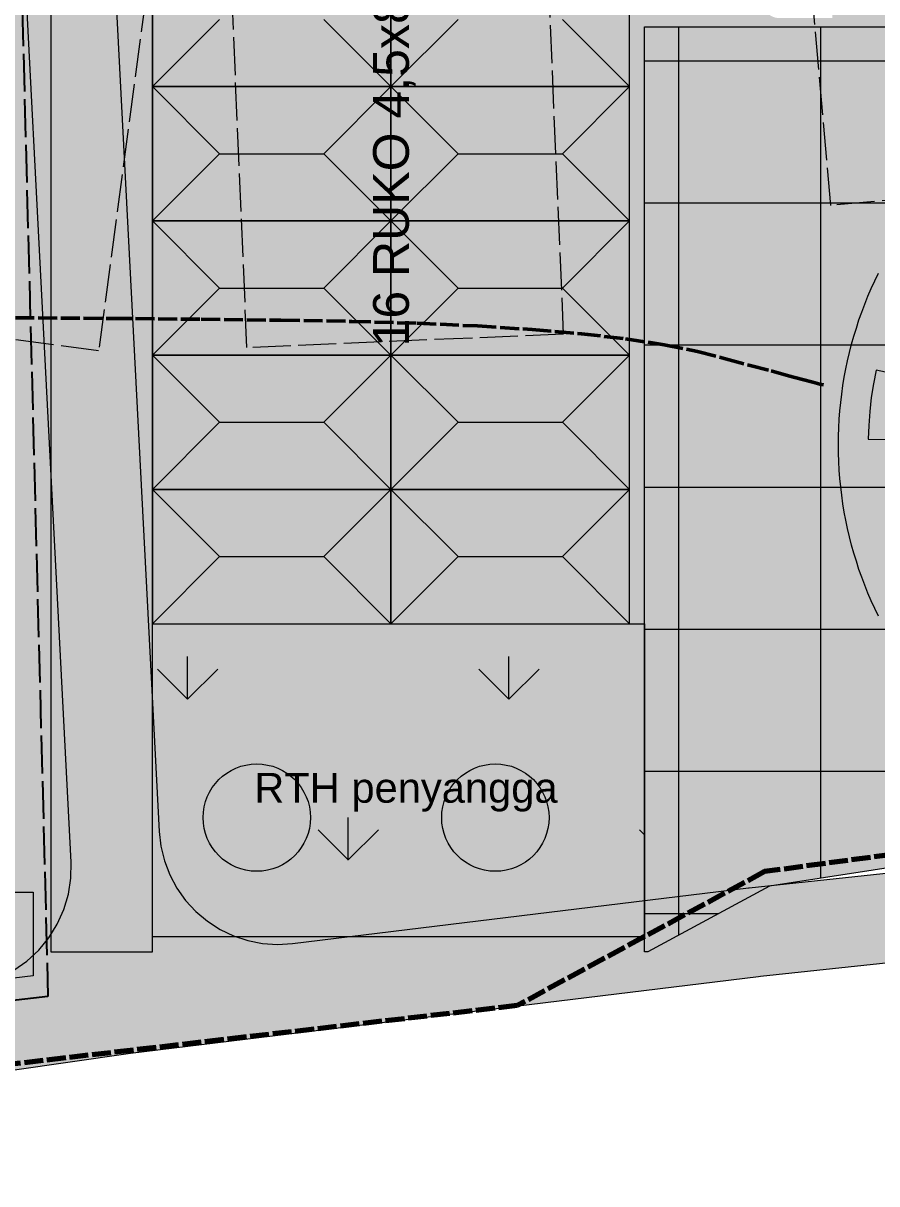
# Model space of a CAD drawing. Header units: metres. Extents: x 305909 to 307171, y 9156037 to 9156671.
# Drawn here: x 306930.67 to 306959.29, y 9156197.23 to 9156236.12 of the extents above; entities that cross this region are included whole.
import ezdxf
from ezdxf.enums import TextEntityAlignment as Align

# ---------------------------------------------------------------- set-up
doc = ezdxf.new("R2010")
doc.units = ezdxf.units.M
doc.linetypes.add('DASHED', pattern=[1.524, 1.27, -0.254])
doc.linetypes.add('DASHED2', pattern=[0.762, 0.635, -0.127])
for name, color, linetype, lineweight, true_color in [('B-BATAS_HPL_INDIKATIF', 7, 'DASHED', 25, 0x781414), ('B-BAYANGAN', 7, 'Continuous', 0, 0x76786c), ('B-DELINEASI', 7, 'DASHED2', 70, 0xc800c8), ('D-BANGUNAN_DIGANTI', 253, 'DASHED', 13, 0x828282), ('D-RUKO', 7, 'Continuous', 13, 0x8e1b4a), ('D-SELASAR', 7, 'Continuous', 9, 0xeee4cd), ('D-SHOWCASE_ATAP', 7, 'DASHED', 18, 0x3c3c3c), ('D-SHOWCASE_LAPAK', 7, 'Continuous', 13, 0xe98c2c), ('D-SHOWCASE_PLAZA', 7, 'Continuous', 13, 0xf7e3a3), ('J-PERKERASAN_JALAN', 7, 'Continuous', 9, 0x989896), ('T-JALUR_WISATA_EDUKASI', 7, 'DASHED2', 50, 0xe66e00), ('T-LABEL_ELEMEN', 7, 'Continuous', 0, 0x141414), ('V-POHON_PENEDUH', 7, 'Continuous', 13, 0x288232), ('V-RTH_PENYANGGA', 7, 'Continuous', 9, 0x70be73), ('Z-K-BK', 7, 'Continuous', 0, 0xf8e1ec), ('Z-K-SC', 7, 'Continuous', 0, 0xfceebe), ('Z-K-UMKM', 7, 'Continuous', 0, 0xfaead6)]:
    doc.layers.add(name, color=color, linetype=linetype, lineweight=lineweight, true_color=true_color)
doc.styles.add('ARIAL', font='arial.ttf')

# ---------------------------------------------------------------- blocks, each defined once
blk = doc.blocks.new('POHON')
at = {"true_color": 0x3e843e}
h = blk.add_hatch(color=97, dxfattribs=at)
h.dxf.hatch_style = 1
edge = h.paths.add_edge_path()
edge.add_arc((0, 0.78), 0.32, 0, 360)
at = {"true_color": 0x347638}
h = blk.add_hatch(color=97, dxfattribs=at)
h.dxf.hatch_style = 1
edge = h.paths.add_edge_path()
edge.add_arc((0, 0), 1, 0, 360)
at = {"true_color": 0x3e843e}
h = blk.add_hatch(color=97, dxfattribs=at)
h.dxf.hatch_style = 1
edge = h.paths.add_edge_path()
edge.add_arc((-0.552, 0.552), 0.32, 0, 360)
h = blk.add_hatch(color=97, dxfattribs=at)
h.dxf.hatch_style = 1
edge = h.paths.add_edge_path()
edge.add_arc((0.552, 0.552), 0.32, 0, 360)
at = {"true_color": 0x62a556}
h = blk.add_hatch(color=85, dxfattribs=at)
h.dxf.hatch_style = 1
edge = h.paths.add_edge_path()
edge.add_arc((-0.2, 0.22), 0.55, 0, 360)
at = {"true_color": 0x697060}
h = blk.add_hatch(color=251, dxfattribs=at)
h.dxf.hatch_style = 1
edge = h.paths.add_edge_path()
edge.add_arc((0.38, -0.38), 1, 0, 360)
at = {"true_color": 0x3e843e}
h = blk.add_hatch(color=97, dxfattribs=at)
h.dxf.hatch_style = 1
edge = h.paths.add_edge_path()
edge.add_arc((-0.78, 0), 0.32, 0, 360)
h = blk.add_hatch(color=97, dxfattribs=at)
h.dxf.hatch_style = 1
edge = h.paths.add_edge_path()
edge.add_arc((0.78, 0), 0.32, 0, 360)
h = blk.add_hatch(color=97, dxfattribs=at)
h.dxf.hatch_style = 1
edge = h.paths.add_edge_path()
edge.add_arc((-0.552, -0.552), 0.32, 0, 360)
h = blk.add_hatch(color=97, dxfattribs=at)
h.dxf.hatch_style = 1
edge = h.paths.add_edge_path()
edge.add_arc((0.552, -0.552), 0.32, 0, 360)
h = blk.add_hatch(color=97, dxfattribs=at)
h.dxf.hatch_style = 1
edge = h.paths.add_edge_path()
edge.add_arc((0, -0.78), 0.32, 0, 360)
at = {"color": 99, "lineweight": 9, "true_color": 0x235528}
blk.add_circle((0, 0), 1, dxfattribs=at)

msp = doc.modelspace()

# ---------------------------------------------------------------- hatches: boundary and pattern name
at = {"layer": 'B-BAYANGAN', "true_color": 0x76786c}
h = msp.add_hatch(color=8, dxfattribs=at)
h.dxf.hatch_style = 1
h.paths.add_polyline_path([(306993.8, 9156235), (306993.8, 9156257.2), (306957.8, 9156257.2), (306957.8, 9156235), (306993.8, 9156235)])
h = msp.add_hatch(color=8, dxfattribs=at)
h.dxf.hatch_style = 1
h.paths.add_polyline_path([(306944.2, 9156232.8), (306944.2, 9156237.3), (306936.2, 9156237.3), (306936.2, 9156232.8), (306944.2, 9156232.8)])
h = msp.add_hatch(color=8, dxfattribs=at)
h.dxf.hatch_style = 1
h.paths.add_polyline_path([(306952.2, 9156232.8), (306952.2, 9156237.3), (306944.2, 9156237.3), (306944.2, 9156232.8), (306952.2, 9156232.8)])
h = msp.add_hatch(color=8, dxfattribs=at)
h.dxf.hatch_style = 1
h.paths.add_polyline_path([(306944.2, 9156228.3), (306944.2, 9156232.8), (306936.2, 9156232.8), (306936.2, 9156228.3), (306944.2, 9156228.3)])
h = msp.add_hatch(color=8, dxfattribs=at)
h.dxf.hatch_style = 1
h.paths.add_polyline_path([(306952.2, 9156228.3), (306952.2, 9156232.8), (306944.2, 9156232.8), (306944.2, 9156228.3), (306952.2, 9156228.3)])
h = msp.add_hatch(color=8, dxfattribs=at)
h.dxf.hatch_style = 1
h.paths.add_polyline_path([(306944.2, 9156223.8), (306944.2, 9156228.3), (306936.2, 9156228.3), (306936.2, 9156223.8), (306944.2, 9156223.8)])
h = msp.add_hatch(color=8, dxfattribs=at)
h.dxf.hatch_style = 1
h.paths.add_polyline_path([(306952.2, 9156223.8), (306952.2, 9156228.3), (306944.2, 9156228.3), (306944.2, 9156223.8), (306952.2, 9156223.8)])
h = msp.add_hatch(color=8, dxfattribs=at)
h.dxf.hatch_style = 1
h.paths.add_polyline_path([(306944.2, 9156219.3), (306944.2, 9156223.8), (306936.2, 9156223.8), (306936.2, 9156219.3), (306944.2, 9156219.3)])
h = msp.add_hatch(color=8, dxfattribs=at)
h.dxf.hatch_style = 1
h.paths.add_polyline_path([(306952.2, 9156219.3), (306952.2, 9156223.8), (306944.2, 9156223.8), (306944.2, 9156219.3), (306952.2, 9156219.3)])
h = msp.add_hatch(color=8, dxfattribs=at)
h.dxf.hatch_style = 1
h.paths.add_polyline_path([(306944.2, 9156214.8), (306944.2, 9156219.3), (306936.2, 9156219.3), (306936.2, 9156214.8), (306944.2, 9156214.8)])
h = msp.add_hatch(color=8, dxfattribs=at)
h.dxf.hatch_style = 1
h.paths.add_polyline_path([(306952.2, 9156214.8), (306952.2, 9156219.3), (306944.2, 9156219.3), (306944.2, 9156214.8), (306952.2, 9156214.8)])
at = {"layer": 'D-RUKO', "true_color": 0x921f4d}
h = msp.add_hatch(color=234, dxfattribs=at)
h.dxf.hatch_style = 1
h.paths.add_polyline_path([(306937.25, 9156236.25), (306935, 9156234), (306935, 9156238.5), (306937.25, 9156236.25)])
at = {"layer": 'D-RUKO', "true_color": 0x75183e}
h = msp.add_hatch(color=236, dxfattribs=at)
h.dxf.hatch_style = 1
h.paths.add_polyline_path([(306943, 9156234), (306940.75, 9156236.25), (306943, 9156238.5), (306943, 9156234)])
at = {"layer": 'D-RUKO', "true_color": 0x921f4d}
h = msp.add_hatch(color=234, dxfattribs=at)
h.dxf.hatch_style = 1
h.paths.add_polyline_path([(306945.25, 9156236.25), (306943, 9156234), (306943, 9156238.5), (306945.25, 9156236.25)])
at = {"layer": 'D-RUKO', "true_color": 0x75183e}
h = msp.add_hatch(color=236, dxfattribs=at)
h.dxf.hatch_style = 1
h.paths.add_polyline_path([(306951, 9156234), (306948.75, 9156236.25), (306951, 9156238.5), (306951, 9156234)])
h = msp.add_hatch(color=236, dxfattribs=at)
h.dxf.hatch_style = 1
h.paths.add_polyline_path([(306935, 9156234), (306937.25, 9156236.25), (306940.75, 9156236.25), (306943, 9156234), (306935, 9156234)])
h = msp.add_hatch(color=236, dxfattribs=at)
h.dxf.hatch_style = 1
h.paths.add_polyline_path([(306943, 9156234), (306945.25, 9156236.25), (306948.75, 9156236.25), (306951, 9156234), (306943, 9156234)])
at = {"layer": 'D-RUKO', "true_color": 0x921f4d}
h = msp.add_hatch(color=234, dxfattribs=at)
h.dxf.hatch_style = 1
h.paths.add_polyline_path([(306943, 9156234), (306940.75, 9156231.75), (306937.25, 9156231.75), (306935, 9156234), (306943, 9156234)])
h = msp.add_hatch(color=234, dxfattribs=at)
h.dxf.hatch_style = 1
h.paths.add_polyline_path([(306937.25, 9156231.75), (306935, 9156229.5), (306935, 9156234), (306937.25, 9156231.75)])
at = {"layer": 'D-RUKO', "true_color": 0x75183e}
h = msp.add_hatch(color=236, dxfattribs=at)
h.dxf.hatch_style = 1
h.paths.add_polyline_path([(306943, 9156229.5), (306940.75, 9156231.75), (306943, 9156234), (306943, 9156229.5)])
at = {"layer": 'D-RUKO', "true_color": 0x921f4d}
h = msp.add_hatch(color=234, dxfattribs=at)
h.dxf.hatch_style = 1
h.paths.add_polyline_path([(306951, 9156234), (306948.75, 9156231.75), (306945.25, 9156231.75), (306943, 9156234), (306951, 9156234)])
h = msp.add_hatch(color=234, dxfattribs=at)
h.dxf.hatch_style = 1
h.paths.add_polyline_path([(306945.25, 9156231.75), (306943, 9156229.5), (306943, 9156234), (306945.25, 9156231.75)])
at = {"layer": 'D-RUKO', "true_color": 0x75183e}
h = msp.add_hatch(color=236, dxfattribs=at)
h.dxf.hatch_style = 1
h.paths.add_polyline_path([(306951, 9156229.5), (306948.75, 9156231.75), (306951, 9156234), (306951, 9156229.5)])
h = msp.add_hatch(color=236, dxfattribs=at)
h.dxf.hatch_style = 1
h.paths.add_polyline_path([(306935, 9156229.5), (306937.25, 9156231.75), (306940.75, 9156231.75), (306943, 9156229.5), (306935, 9156229.5)])
h = msp.add_hatch(color=236, dxfattribs=at)
h.dxf.hatch_style = 1
h.paths.add_polyline_path([(306943, 9156229.5), (306945.25, 9156231.75), (306948.75, 9156231.75), (306951, 9156229.5), (306943, 9156229.5)])
at = {"layer": 'D-RUKO', "true_color": 0x921f4d}
h = msp.add_hatch(color=234, dxfattribs=at)
h.dxf.hatch_style = 1
h.paths.add_polyline_path([(306943, 9156229.5), (306940.75, 9156227.25), (306937.25, 9156227.25), (306935, 9156229.5), (306943, 9156229.5)])
h = msp.add_hatch(color=234, dxfattribs=at)
h.dxf.hatch_style = 1
h.paths.add_polyline_path([(306937.25, 9156227.25), (306935, 9156225), (306935, 9156229.5), (306937.25, 9156227.25)])
at = {"layer": 'D-RUKO', "true_color": 0x75183e}
h = msp.add_hatch(color=236, dxfattribs=at)
h.dxf.hatch_style = 1
h.paths.add_polyline_path([(306943, 9156225), (306940.75, 9156227.25), (306943, 9156229.5), (306943, 9156225)])
at = {"layer": 'D-RUKO', "true_color": 0x921f4d}
h = msp.add_hatch(color=234, dxfattribs=at)
h.dxf.hatch_style = 1
h.paths.add_polyline_path([(306951, 9156229.5), (306948.75, 9156227.25), (306945.25, 9156227.25), (306943, 9156229.5), (306951, 9156229.5)])
h = msp.add_hatch(color=234, dxfattribs=at)
h.dxf.hatch_style = 1
h.paths.add_polyline_path([(306945.25, 9156227.25), (306943, 9156225), (306943, 9156229.5), (306945.25, 9156227.25)])
at = {"layer": 'D-RUKO', "true_color": 0x75183e}
h = msp.add_hatch(color=236, dxfattribs=at)
h.dxf.hatch_style = 1
h.paths.add_polyline_path([(306951, 9156225), (306948.75, 9156227.25), (306951, 9156229.5), (306951, 9156225)])
h = msp.add_hatch(color=236, dxfattribs=at)
h.dxf.hatch_style = 1
h.paths.add_polyline_path([(306935, 9156225), (306937.25, 9156227.25), (306940.75, 9156227.25), (306943, 9156225), (306935, 9156225)])
h = msp.add_hatch(color=236, dxfattribs=at)
h.dxf.hatch_style = 1
h.paths.add_polyline_path([(306943, 9156225), (306945.25, 9156227.25), (306948.75, 9156227.25), (306951, 9156225), (306943, 9156225)])
at = {"layer": 'D-RUKO', "true_color": 0x921f4d}
h = msp.add_hatch(color=234, dxfattribs=at)
h.dxf.hatch_style = 1
h.paths.add_polyline_path([(306943, 9156225), (306940.75, 9156222.75), (306937.25, 9156222.75), (306935, 9156225), (306943, 9156225)])
h = msp.add_hatch(color=234, dxfattribs=at)
h.dxf.hatch_style = 1
h.paths.add_polyline_path([(306937.25, 9156222.75), (306935, 9156220.5), (306935, 9156225), (306937.25, 9156222.75)])
at = {"layer": 'D-RUKO', "true_color": 0x75183e}
h = msp.add_hatch(color=236, dxfattribs=at)
h.dxf.hatch_style = 1
h.paths.add_polyline_path([(306943, 9156220.5), (306940.75, 9156222.75), (306943, 9156225), (306943, 9156220.5)])
at = {"layer": 'D-RUKO', "true_color": 0x921f4d}
h = msp.add_hatch(color=234, dxfattribs=at)
h.dxf.hatch_style = 1
h.paths.add_polyline_path([(306951, 9156225), (306948.75, 9156222.75), (306945.25, 9156222.75), (306943, 9156225), (306951, 9156225)])
h = msp.add_hatch(color=234, dxfattribs=at)
h.dxf.hatch_style = 1
h.paths.add_polyline_path([(306945.25, 9156222.75), (306943, 9156220.5), (306943, 9156225), (306945.25, 9156222.75)])
at = {"layer": 'D-RUKO', "true_color": 0x75183e}
h = msp.add_hatch(color=236, dxfattribs=at)
h.dxf.hatch_style = 1
h.paths.add_polyline_path([(306951, 9156220.5), (306948.75, 9156222.75), (306951, 9156225), (306951, 9156220.5)])
h = msp.add_hatch(color=236, dxfattribs=at)
h.dxf.hatch_style = 1
h.paths.add_polyline_path([(306935, 9156220.5), (306937.25, 9156222.75), (306940.75, 9156222.75), (306943, 9156220.5), (306935, 9156220.5)])
h = msp.add_hatch(color=236, dxfattribs=at)
h.dxf.hatch_style = 1
h.paths.add_polyline_path([(306943, 9156220.5), (306945.25, 9156222.75), (306948.75, 9156222.75), (306951, 9156220.5), (306943, 9156220.5)])
at = {"layer": 'D-RUKO', "true_color": 0x921f4d}
h = msp.add_hatch(color=234, dxfattribs=at)
h.dxf.hatch_style = 1
h.paths.add_polyline_path([(306943, 9156220.5), (306940.75, 9156218.25), (306937.25, 9156218.25), (306935, 9156220.5), (306943, 9156220.5)])
h = msp.add_hatch(color=234, dxfattribs=at)
h.dxf.hatch_style = 1
h.paths.add_polyline_path([(306937.25, 9156218.25), (306935, 9156216), (306935, 9156220.5), (306937.25, 9156218.25)])
at = {"layer": 'D-RUKO', "true_color": 0x75183e}
h = msp.add_hatch(color=236, dxfattribs=at)
h.dxf.hatch_style = 1
h.paths.add_polyline_path([(306943, 9156216), (306940.75, 9156218.25), (306943, 9156220.5), (306943, 9156216)])
at = {"layer": 'D-RUKO', "true_color": 0x921f4d}
h = msp.add_hatch(color=234, dxfattribs=at)
h.dxf.hatch_style = 1
h.paths.add_polyline_path([(306951, 9156220.5), (306948.75, 9156218.25), (306945.25, 9156218.25), (306943, 9156220.5), (306951, 9156220.5)])
h = msp.add_hatch(color=234, dxfattribs=at)
h.dxf.hatch_style = 1
h.paths.add_polyline_path([(306945.25, 9156218.25), (306943, 9156216), (306943, 9156220.5), (306945.25, 9156218.25)])
at = {"layer": 'D-RUKO', "true_color": 0x75183e}
h = msp.add_hatch(color=236, dxfattribs=at)
h.dxf.hatch_style = 1
h.paths.add_polyline_path([(306951, 9156216), (306948.75, 9156218.25), (306951, 9156220.5), (306951, 9156216)])
h = msp.add_hatch(color=236, dxfattribs=at)
h.dxf.hatch_style = 1
h.paths.add_polyline_path([(306935, 9156216), (306937.25, 9156218.25), (306940.75, 9156218.25), (306943, 9156216), (306935, 9156216)])
h = msp.add_hatch(color=236, dxfattribs=at)
h.dxf.hatch_style = 1
h.paths.add_polyline_path([(306943, 9156216), (306945.25, 9156218.25), (306948.75, 9156218.25), (306951, 9156216), (306943, 9156216)])
at = {"layer": 'D-SELASAR', "true_color": 0xe6decd}
h = msp.add_hatch(color=254, dxfattribs=at)
h.dxf.hatch_style = 1
h.paths.add_polyline_path([(306935, 9156205), (306935, 9156252), (306931.6, 9156252), (306931.6, 9156205), (306935, 9156205)])
at = {"layer": 'D-SHOWCASE_LAPAK', "true_color": 0xe98c2c}
h = msp.add_hatch(color=30, dxfattribs=at)
h.dxf.hatch_style = 1
h.paths.add_polyline_path([(306959.262, 9156224.494), (306959.174, 9156224.036), (306959.104, 9156223.575), (306959.052, 9156223.112), (306959.017, 9156222.646), (306959.001, 9156222.18), (306962.001, 9156222.135), (306962.013, 9156222.485), (306962.039, 9156222.834), (306962.078, 9156223.181), (306962.131, 9156223.527), (306962.197, 9156223.871), (306959.262, 9156224.494)])
at = {"layer": 'D-SHOWCASE_PLAZA', "true_color": 0xf4e4b8}
h = msp.add_hatch(color=254, dxfattribs=at)
h.dxf.hatch_style = 1
h.paths.add_polyline_path([(306951.5, 9156205), (306951.5, 9156236), (306992.809, 9156236), (306990.728, 9156212.997), (306990.722, 9156212.95), (306990.711, 9156212.904), (306990.696, 9156212.859), (306990.676, 9156212.816), (306990.653, 9156212.775), (306990.626, 9156212.736), (306990.595, 9156212.7), (306990.561, 9156212.667), (306990.524, 9156212.637), (306990.484, 9156212.611), (306990.442, 9156212.589), (306990.398, 9156212.571), (306990.353, 9156212.557), (306990.307, 9156212.548), (306955.685, 9156207.208), (306953.988, 9156206.29), (306951.607, 9156205), (306951.5, 9156205)])
at = {"layer": 'D-SHOWCASE_PLAZA', "true_color": 0xdcc496}
h = msp.add_hatch(dxfattribs=at)
h.set_pattern_fill('NET', color=31, scale=1.5)
h.paths.add_polyline_path([(306951.5, 9156205), (306951.5, 9156236), (306992.809, 9156236), (306990.728, 9156212.997), (306990.722, 9156212.95), (306990.711, 9156212.904), (306990.696, 9156212.859), (306990.676, 9156212.816), (306990.653, 9156212.775), (306990.626, 9156212.736), (306990.595, 9156212.7), (306990.561, 9156212.667), (306990.524, 9156212.637), (306990.484, 9156212.611), (306990.442, 9156212.589), (306990.398, 9156212.571), (306990.353, 9156212.557), (306990.307, 9156212.548), (306955.685, 9156207.208), (306953.988, 9156206.29), (306951.607, 9156205), (306951.5, 9156205)])
at = {"layer": 'J-PERKERASAN_JALAN', "true_color": 0x989896}
h = msp.add_hatch(color=252, dxfattribs=at)
h.dxf.hatch_style = 1
h.paths.add_polyline_path([(306891.357, 9156465.171), (306891.441, 9156464.675), (306891.587, 9156464.194), (306891.791, 9156463.735), (306892.052, 9156463.305), (306892.365, 9156462.912), (306892.724, 9156462.56), (306893.125, 9156462.257), (306893.561, 9156462.006), (306894.025, 9156461.812), (306894.509, 9156461.677), (306895.006, 9156461.605), (306967.188, 9156455.661), (306967.204, 9156455.66), (306967.245, 9156455.656), (306982.13, 9156454.075), (306982.13, 9156451.561), (306972.509, 9156452.583), (306971.982, 9156452.604), (306971.456, 9156452.555), (306970.941, 9156452.438), (306970.446, 9156452.253), (306969.98, 9156452.005), (306969.551, 9156451.698), (306969.165, 9156451.337), (306968.831, 9156450.929), (306968.553, 9156450.48), (306968.337, 9156449.998), (306968.186, 9156449.492), (306968.103, 9156448.971), (306963.022, 9156393.624), (306959.985, 9156362.593), (306959.969, 9156362.05), (306960.027, 9156361.511), (306960.157, 9156360.984), (306960.357, 9156360.48), (306960.623, 9156360.007), (306960.951, 9156359.575), (306961.334, 9156359.191), (306961.766, 9156358.863), (306962.238, 9156358.596), (306962.743, 9156358.395), (306963.269, 9156358.264), (306963.809, 9156358.206), (306982.13, 9156357.483), (306982.13, 9156354.48), (306963.376, 9156355.221), (306962.852, 9156355.207), (306962.334, 9156355.125), (306961.832, 9156354.976), (306961.353, 9156354.763), (306960.907, 9156354.489), (306960.5, 9156354.158), (306960.139, 9156353.778), (306959.832, 9156353.353), (306959.583, 9156352.892), (306959.396, 9156352.403), (306959.274, 9156351.893), (306959.221, 9156351.371), (306957.692, 9156309.888), (306957.693, 9156309.572), (306959.72, 9156261.682), (306959.722, 9156261.579), (306959.711, 9156261.4), (306959.686, 9156261.249), (306959.646, 9156261.101), (306959.59, 9156260.957), (306959.521, 9156260.821), (306959.423, 9156260.67), (306959.361, 9156260.588), (306958.764, 9156259.844), (306958.704, 9156259.772), (306958.589, 9156259.654), (306958.482, 9156259.563), (306958.367, 9156259.482), (306958.224, 9156259.4), (306958.139, 9156259.359), (306957.214, 9156258.942), (306957.123, 9156258.903), (306956.96, 9156258.848), (306956.816, 9156258.815), (306956.645, 9156258.793), (306956.547, 9156258.788), (306936.769, 9156258.192), (306936.241, 9156258.141), (306935.724, 9156258.021), (306935.228, 9156257.833), (306934.762, 9156257.581), (306934.332, 9156257.27), (306933.948, 9156256.904), (306933.615, 9156256.491), (306933.34, 9156256.038), (306933.127, 9156255.552), (306932.98, 9156255.042), (306932.902, 9156254.517), (306932.895, 9156253.987), (306935.223, 9156209.039), (306935.28, 9156208.538), (306935.401, 9156208.048), (306935.582, 9156207.577), (306935.821, 9156207.133), (306936.114, 9156206.722), (306936.456, 9156206.352), (306936.843, 9156206.027), (306937.267, 9156205.754), (306937.722, 9156205.536), (306938.2, 9156205.378), (306938.696, 9156205.28), (306939.199, 9156205.246), (306939.702, 9156205.276), (306954.991, 9156207.144), (306955.014, 9156207.147), (306967.829, 9156208.52), (306967.926, 9156208.532), (306974.742, 9156209.432), (306974.807, 9156209.439), (306974.84, 9156209.443), (306974.905, 9156209.448), (306981.977, 9156209.916), (306982.02, 9156209.918), (306982.042, 9156209.919), (306982.086, 9156209.92), (306982.13, 9156209.921), (306982.13, 9156206.918), (306982.077, 9156206.916), (306975.249, 9156206.464), (306974.99, 9156206.438), (306968.264, 9156205.551), (306968.247, 9156205.548), (306968.198, 9156205.543), (306955.384, 9156204.17), (306955.325, 9156204.163), (306934.269, 9156201.589), (306934.186, 9156201.578), (306908.978, 9156197.961), (306908.909, 9156197.952), (306908.874, 9156197.948), (306908.805, 9156197.942), (306880.128, 9156195.848), (306879.615, 9156195.777), (306879.115, 9156195.64), (306878.637, 9156195.44), (306878.189, 9156195.179), (306877.778, 9156194.863), (306877.412, 9156194.496), (306877.096, 9156194.084), (306876.836, 9156193.636), (306876.636, 9156193.157), (306876.5, 9156192.657), (306876.43, 9156192.144), (306876.753, 9156196.674), (306876.76, 9156196.862), (306876.813, 9156202.951), (306876.841, 9156202.444), (306876.933, 9156201.944), (306877.087, 9156201.461), (306877.302, 9156201), (306877.573, 9156200.57), (306877.897, 9156200.179), (306878.268, 9156199.831), (306878.679, 9156199.534), (306879.125, 9156199.29), (306879.599, 9156199.106), (306880.092, 9156198.983), (306880.596, 9156198.923), (306881.104, 9156198.928), (306908.43, 9156200.923), (306908.707, 9156200.952), (306928.846, 9156203.843), (306929.371, 9156203.955), (306929.878, 9156204.136), (306930.355, 9156204.384), (306930.795, 9156204.694), (306931.189, 9156205.059), (306931.53, 9156205.475), (306931.813, 9156205.932), (306932.032, 9156206.423), (306932.183, 9156206.94), (306932.264, 9156207.471), (306932.272, 9156208.009), (306929.733, 9156257.037), (306929.73, 9156257.14), (306929.739, 9156257.319), (306929.763, 9156257.471), (306929.802, 9156257.619), (306929.855, 9156257.763), (306929.924, 9156257.901), (306930.02, 9156258.052), (306930.081, 9156258.134), (306931.555, 9156260.007), (306931.619, 9156260.084), (306931.74, 9156260.21), (306931.854, 9156260.307), (306931.977, 9156260.392), (306932.108, 9156260.464), (306932.246, 9156260.523), (306932.412, 9156260.575), (306932.509, 9156260.598), (306934.976, 9156261.109), (306935.061, 9156261.125), (306935.234, 9156261.145), (306935.321, 9156261.15), (306952.665, 9156261.672), (306953.19, 9156261.723), (306953.704, 9156261.842), (306954.197, 9156262.027), (306954.662, 9156262.276), (306955.09, 9156262.584), (306955.474, 9156262.946), (306955.807, 9156263.355), (306956.083, 9156263.804), (306956.298, 9156264.286), (306956.447, 9156264.791), (306956.529, 9156265.312), (306956.541, 9156265.839), (306954.688, 9156309.623), (306954.686, 9156309.702), (306954.686, 9156309.741), (306954.688, 9156309.821), (306956.425, 9156356.962), (306956.428, 9156357.023), (306956.43, 9156357.053), (306956.435, 9156357.114), (306959.495, 9156388.378), (306959.511, 9156388.904), (306959.459, 9156389.427), (306959.338, 9156389.939), (306959.152, 9156390.43), (306958.902, 9156390.893), (306958.594, 9156391.319), (306958.233, 9156391.701), (306957.824, 9156392.033), (306957.376, 9156392.308), (306956.896, 9156392.521), (306956.391, 9156392.67), (306955.872, 9156392.752), (306888.338, 9156398.823), (306887.806, 9156398.835), (306887.278, 9156398.777), (306886.762, 9156398.649), (306886.268, 9156398.454), (306885.804, 9156398.196), (306885.378, 9156397.878), (306884.998, 9156397.506), (306884.671, 9156397.087), (306884.402, 9156396.629), (306884.197, 9156396.139), (306884.058, 9156395.626), (306883.988, 9156395.099), (306884.352, 9156400.688), (306884.99, 9156406.251), (306884.965, 9156405.72), (306885.01, 9156405.19), (306885.125, 9156404.672), (306885.308, 9156404.173), (306885.555, 9156403.702), (306885.862, 9156403.269), (306886.224, 9156402.88), (306886.635, 9156402.543), (306887.087, 9156402.263), (306887.571, 9156402.045), (306888.081, 9156401.894), (306888.606, 9156401.811), (306956.194, 9156395.735), (306956.717, 9156395.722), (306957.236, 9156395.778), (306957.744, 9156395.9), (306958.232, 9156396.088), (306958.691, 9156396.338), (306959.113, 9156396.646), (306959.492, 9156397.006), (306959.821, 9156397.412), (306960.093, 9156397.858), (306960.306, 9156398.336), (306960.454, 9156398.837), (306960.536, 9156399.353), (306965.118, 9156449.272), (306965.132, 9156449.798), (306965.076, 9156450.322), (306964.952, 9156450.833), (306964.762, 9156451.324), (306964.509, 9156451.786), (306964.198, 9156452.21), (306963.834, 9156452.59), (306963.423, 9156452.919), (306962.972, 9156453.191), (306962.49, 9156453.401), (306961.984, 9156453.547), (306961.463, 9156453.624), (306894.947, 9156459.101), (306894.435, 9156459.11), (306893.925, 9156459.054), (306893.427, 9156458.933), (306892.949, 9156458.749), (306892.498, 9156458.506), (306892.081, 9156458.207), (306891.707, 9156457.857), (306891.38, 9156457.462), (306891.106, 9156457.028), (306890.891, 9156456.563), (306890.736, 9156456.075), (306890.645, 9156455.57), (306891.218, 9156460.566), (306891.237, 9156460.847), (306891.335, 9156465.673), (306891.357, 9156465.171)])
at = {"layer": 'T-JALUR_WISATA_EDUKASI', "true_color": 0xe66e00}
h = msp.add_hatch(color=32, dxfattribs=at)
h.dxf.hatch_style = 1
h.paths.add_polyline_path([(306931.362, 9156226.246), (306928.353, 9156224.918), (306928.372, 9156227.618)])
h = msp.add_hatch(color=32, dxfattribs=at)
h.dxf.hatch_style = 1
h.paths.add_polyline_path([(306957.5, 9156224), (306954.253, 9156223.469), (306954.949, 9156226.077)])
at = {"layer": 'V-RTH_PENYANGGA', "true_color": 0x96c878}
h = msp.add_hatch(color=73, dxfattribs=at)
h.dxf.hatch_style = 1
h.paths.add_polyline_path([(306935, 9156205.5), (306935, 9156216), (306951.5, 9156216), (306951.5, 9156205.51), (306951.481, 9156205.5), (306935, 9156205.5)])
at = {"layer": 'V-RTH_PENYANGGA', "true_color": 0x64a055}
h = msp.add_hatch(dxfattribs=at)
h.set_pattern_fill('GRASS', color=85, scale=0.3)
h.paths.add_polyline_path([(306935, 9156205.5), (306935, 9156216), (306951.5, 9156216), (306951.5, 9156205.51), (306951.481, 9156205.5), (306935, 9156205.5)])
at = {"layer": 'V-RTH_PENYANGGA', "true_color": 0x96c878}
h = msp.add_hatch(color=73, dxfattribs=at)
h.dxf.hatch_style = 1
h.paths.add_polyline_path([(306879.839, 9156207), (306882, 9156207), (306931, 9156207), (306931, 9156204.2), (306908.7, 9156201.5), (306879.787, 9156200), (306879.839, 9156207)])
at = {"layer": 'V-RTH_PENYANGGA', "true_color": 0x64a055}
h = msp.add_hatch(dxfattribs=at)
h.set_pattern_fill('GRASS', color=85, scale=0.3)
h.paths.add_polyline_path([(306879.839, 9156207), (306882, 9156207), (306931, 9156207), (306931, 9156204.2), (306908.7, 9156201.5), (306879.787, 9156200), (306879.839, 9156207)])
at = {"layer": 'Z-K-BK', "true_color": 0xece4d2}
h = msp.add_hatch(color=254, dxfattribs=at)
h.dxf.hatch_style = 1
h.paths.add_polyline_path([(306931.6, 9156252), (306951.5, 9156252), (306951.5, 9156236), (306951.5, 9156205.51), (306950.563, 9156205.003), (306950.558, 9156205), (306931.6, 9156205), (306881.5, 9156205), (306881.5, 9156222), (306931.6, 9156222), (306931.6, 9156252)])
at = {"layer": 'Z-K-SC', "true_color": 0xece4d2}
h = msp.add_hatch(color=254, dxfattribs=at)
h.dxf.hatch_style = 1
h.paths.add_polyline_path([(306990.747, 9156213.199), (306990.747, 9156213.199), (306987.701, 9156212.272), (306986.86, 9156212.016), (306981.604, 9156211.206), (306955.522, 9156207.689), (306951.5, 9156205.51), (306951.5, 9156236), (306992.809, 9156236), (306990.747, 9156213.199)])
at = {"layer": 'Z-K-UMKM', "true_color": 0xece4d2}
h = msp.add_hatch(color=254, dxfattribs=at)
h.dxf.hatch_style = 1
h.paths.add_polyline_path([(306924.753, 9156222), (306926.472, 9156261.553), (306955.668, 9156259.373), (306955.646, 9156259.354), (306955.613, 9156259.317), (306955.584, 9156259.278), (306955.559, 9156259.236), (306955.538, 9156259.191), (306955.522, 9156259.145), (306955.51, 9156259.098), (306955.502, 9156259.049), (306955.5, 9156259), (306955.5, 9156236.8), (306955.502, 9156236.751), (306955.51, 9156236.702), (306955.522, 9156236.655), (306955.538, 9156236.609), (306955.559, 9156236.564), (306955.584, 9156236.522), (306955.613, 9156236.483), (306955.646, 9156236.446), (306955.683, 9156236.413), (306955.722, 9156236.384), (306955.764, 9156236.359), (306955.809, 9156236.338), (306955.855, 9156236.322), (306955.902, 9156236.31), (306955.951, 9156236.302), (306956, 9156236.3), (306992, 9156236.3), (306992.049, 9156236.302), (306992.098, 9156236.31), (306992.145, 9156236.322), (306992.191, 9156236.338), (306992.236, 9156236.359), (306992.278, 9156236.384), (306992.317, 9156236.413), (306992.347, 9156236.441), (306992.307, 9156236), (306951.5, 9156236), (306951.5, 9156252), (306931.6, 9156252), (306931.6, 9156222), (306924.753, 9156222)])
h = msp.add_hatch(color=254, dxfattribs=at)
h.dxf.hatch_style = 1
h.paths.add_polyline_path([(306885.961, 9156205), (306931.6, 9156205), (306950.558, 9156205), (306947.234, 9156203.2), (306914.425, 9156199.401), (306912.491, 9156199.338), (306885.503, 9156198.46), (306885.597, 9156199.802), (306885.961, 9156205)])

# ---------------------------------------------------------------- linework, layer by layer
at = {"layer": 'B-BATAS_HPL_INDIKATIF'}
msp.add_lwpolyline([(306887.368, 9156398.5), (306959, 9156392), (306955.5, 9156309.7), (306956.8, 9156262.5), (306930, 9156261), (306931.5, 9156203.5), (306908.7, 9156201), (306879.779, 9156199.5), (306887.368, 9156398.5)], close=True, dxfattribs=at)
at = {"layer": 'B-DELINEASI'}
msp.add_lwpolyline([(306572.178, 9156510.306), (306677.166, 9156490.276), (306781.809, 9156471.972), (306888.869, 9156462.302), (307002.836, 9156450.56), (307044.811, 9156445.344), (307040.22, 9156386.794), (307034.792, 9156282.996), (307033.552, 9156256.861), (307033.552, 9156224.798), (307008.361, 9156221.849), (306994.202, 9156219.777), (306994.202, 9156214.251), (306986.259, 9156211.833), (306955.522, 9156207.689), (306947.234, 9156203.199), (306914.425, 9156199.401), (306871.946, 9156198.019), (306868.838, 9156144.144), (306843.973, 9156139.654), (306613.966, 9156113.407)], dxfattribs=at)
at = {"layer": 'D-BANGUNAN_DIGANTI'}
for points in [[(306937.852, 9156259.966), (306936.556, 9156250.268), (306945.049, 9156251.182), (306945.638, 9156245.711), (306935.805, 9156244.653), (306933.196, 9156225.146), (306929.378, 9156225.657), (306929.856, 9156211.129), (306883.546, 9156209.605), (306883.025, 9156225.417), (306927.069, 9156226.867), (306931.607, 9156260.801), (306937.852, 9156259.966)], [(306971.355, 9156231.222), (306957.749, 9156230.015), (306955.997, 9156249.762), (306969.603, 9156250.97), (306971.355, 9156231.222)], [(306948.775, 9156225.703), (306938.17, 9156225.252), (306937.535, 9156240.175), (306948.14, 9156240.626), (306948.775, 9156225.703)]]:
    msp.add_lwpolyline(points, dxfattribs=at)
at = {"layer": 'D-RUKO', "color": 238, "lineweight": 9, "true_color": 0x480f26}
for p, q in [((306935, 9156234), (306937.25, 9156236.25)), ((306943, 9156234), (306940.75, 9156236.25)), ((306943, 9156234), (306945.25, 9156236.25)), ((306951, 9156234), (306948.75, 9156236.25)), ((306935, 9156234), (306937.25, 9156231.75)), ((306943, 9156234), (306940.75, 9156231.75)), ((306943, 9156234), (306945.25, 9156231.75)), ((306951, 9156234), (306948.75, 9156231.75)), ((306935, 9156229.5), (306937.25, 9156231.75)), ((306937.25, 9156231.75), (306940.75, 9156231.75)), ((306943, 9156229.5), (306940.75, 9156231.75)), ((306943, 9156229.5), (306945.25, 9156231.75)), ((306945.25, 9156231.75), (306948.75, 9156231.75)), ((306951, 9156229.5), (306948.75, 9156231.75)), ((306935, 9156229.5), (306937.25, 9156227.25)), ((306943, 9156229.5), (306940.75, 9156227.25)), ((306943, 9156229.5), (306945.25, 9156227.25)), ((306951, 9156229.5), (306948.75, 9156227.25)), ((306935, 9156225), (306937.25, 9156227.25)), ((306937.25, 9156227.25), (306940.75, 9156227.25)), ((306943, 9156225), (306940.75, 9156227.25)), ((306943, 9156225), (306945.25, 9156227.25)), ((306945.25, 9156227.25), (306948.75, 9156227.25)), ((306951, 9156225), (306948.75, 9156227.25)), ((306935, 9156225), (306937.25, 9156222.75)), ((306943, 9156225), (306940.75, 9156222.75)), ((306943, 9156225), (306945.25, 9156222.75)), ((306951, 9156225), (306948.75, 9156222.75)), ((306935, 9156220.5), (306937.25, 9156222.75)), ((306937.25, 9156222.75), (306940.75, 9156222.75)), ((306943, 9156220.5), (306940.75, 9156222.75)), ((306943, 9156220.5), (306945.25, 9156222.75)), ((306945.25, 9156222.75), (306948.75, 9156222.75)), ((306951, 9156220.5), (306948.75, 9156222.75)), ((306935, 9156220.5), (306937.25, 9156218.25)), ((306943, 9156220.5), (306940.75, 9156218.25)), ((306943, 9156220.5), (306945.25, 9156218.25)), ((306951, 9156220.5), (306948.75, 9156218.25)), ((306935, 9156216), (306937.25, 9156218.25)), ((306937.25, 9156218.25), (306940.75, 9156218.25)), ((306943, 9156216), (306940.75, 9156218.25)), ((306943, 9156216), (306945.25, 9156218.25)), ((306945.25, 9156218.25), (306948.75, 9156218.25)), ((306951, 9156216), (306948.75, 9156218.25))]:
    msp.add_line(p, q, dxfattribs=at)
at = {"layer": 'D-RUKO', "color": 238, "lineweight": 13, "true_color": 0x480f26}
for points in [[(306943, 9156234), (306943, 9156238.5), (306935, 9156238.5), (306935, 9156234), (306943, 9156234)], [(306951, 9156234), (306951, 9156238.5), (306943, 9156238.5), (306943, 9156234), (306951, 9156234)], [(306943, 9156229.5), (306943, 9156234), (306935, 9156234), (306935, 9156229.5), (306943, 9156229.5)], [(306951, 9156229.5), (306951, 9156234), (306943, 9156234), (306943, 9156229.5), (306951, 9156229.5)], [(306943, 9156225), (306943, 9156229.5), (306935, 9156229.5), (306935, 9156225), (306943, 9156225)], [(306951, 9156225), (306951, 9156229.5), (306943, 9156229.5), (306943, 9156225), (306951, 9156225)], [(306943, 9156220.5), (306943, 9156225), (306935, 9156225), (306935, 9156220.5), (306943, 9156220.5)], [(306951, 9156220.5), (306951, 9156225), (306943, 9156225), (306943, 9156220.5), (306951, 9156220.5)], [(306943, 9156216), (306943, 9156220.5), (306935, 9156220.5), (306935, 9156216), (306943, 9156216)], [(306951, 9156216), (306951, 9156220.5), (306943, 9156220.5), (306943, 9156216), (306951, 9156216)]]:
    msp.add_lwpolyline(points, close=True, dxfattribs=at)
at = {"layer": 'D-SELASAR', "color": 253, "lineweight": 9, "true_color": 0xaca699}
msp.add_lwpolyline([(306935, 9156205), (306935, 9156252), (306931.6, 9156252), (306931.6, 9156205), (306935, 9156205)], close=True, dxfattribs=at)
at = {"layer": 'D-SHOWCASE_ATAP'}
msp.add_lwpolyline([(306959.341, 9156216.25), (306959.218, 9156216.506), (306959.101, 9156216.764), (306958.99, 9156217.025), (306958.884, 9156217.288), (306958.784, 9156217.554), (306958.69, 9156217.821), (306958.602, 9156218.091), (306958.519, 9156218.362), (306958.443, 9156218.635), (306958.373, 9156218.91), (306958.308, 9156219.186), (306958.25, 9156219.464), (306958.197, 9156219.743), (306958.151, 9156220.022), (306958.111, 9156220.303), (306958.077, 9156220.585), (306958.049, 9156220.867), (306958.028, 9156221.15), (306958.012, 9156221.433), (306958.003, 9156221.716), (306958, 9156222), (306958.003, 9156222.284), (306958.012, 9156222.567), (306958.028, 9156222.85), (306958.049, 9156223.133), (306958.077, 9156223.415), (306958.111, 9156223.697), (306958.151, 9156223.978), (306958.197, 9156224.257), (306958.25, 9156224.536), (306958.308, 9156224.814), (306958.373, 9156225.09), (306958.443, 9156225.365), (306958.519, 9156225.638), (306958.602, 9156225.909), (306958.69, 9156226.179), (306958.784, 9156226.446), (306958.884, 9156226.712), (306958.99, 9156226.975), (306959.101, 9156227.236), (306959.218, 9156227.494), (306959.341, 9156227.75)], dxfattribs=at)
at = {"layer": 'D-SHOWCASE_LAPAK', "color": 34, "lineweight": 13, "true_color": 0x8b541a}
msp.add_lwpolyline([(306959.262, 9156224.494), (306959.174, 9156224.036), (306959.104, 9156223.575), (306959.052, 9156223.112), (306959.017, 9156222.646), (306959.001, 9156222.18), (306962.001, 9156222.135), (306962.013, 9156222.485), (306962.039, 9156222.834), (306962.078, 9156223.181), (306962.131, 9156223.527), (306962.197, 9156223.871), (306959.262, 9156224.494)], close=True, dxfattribs=at)
at = {"layer": 'D-SHOWCASE_PLAZA', "color": 253, "lineweight": 9, "true_color": 0xb7ab8a}
msp.add_lwpolyline([(306951.5, 9156205), (306951.5, 9156236), (306992.809, 9156236), (306990.728, 9156212.997), (306990.722, 9156212.95), (306990.711, 9156212.904), (306990.696, 9156212.859), (306990.676, 9156212.816), (306990.653, 9156212.775), (306990.626, 9156212.736), (306990.595, 9156212.7), (306990.561, 9156212.667), (306990.524, 9156212.637), (306990.484, 9156212.611), (306990.442, 9156212.589), (306990.398, 9156212.571), (306990.353, 9156212.557), (306990.307, 9156212.548), (306955.685, 9156207.208), (306953.988, 9156206.29), (306951.607, 9156205), (306951.5, 9156205)], close=True, dxfattribs=at)
at = {"layer": 'J-PERKERASAN_JALAN', "color": 251, "lineweight": 13, "true_color": 0x6c6c6a}
for points in [[(306930.355, 9156204.384), (306930.795, 9156204.694), (306931.189, 9156205.059), (306931.53, 9156205.475), (306931.813, 9156205.932), (306932.032, 9156206.423), (306932.183, 9156206.94), (306932.264, 9156207.471), (306932.272, 9156208.009), (306929.733, 9156257.037)], [(306932.895, 9156253.987), (306935.223, 9156209.039), (306935.28, 9156208.538), (306935.401, 9156208.048), (306935.582, 9156207.577), (306935.821, 9156207.133), (306936.114, 9156206.722), (306936.456, 9156206.352), (306936.843, 9156206.027), (306937.267, 9156205.754), (306937.722, 9156205.536), (306938.2, 9156205.378), (306938.696, 9156205.28), (306939.199, 9156205.246), (306939.702, 9156205.276), (306954.991, 9156207.144), (306955.014, 9156207.147), (306967.829, 9156208.52)], [(306968.198, 9156205.543), (306955.384, 9156204.17), (306955.325, 9156204.163), (306934.269, 9156201.589), (306934.186, 9156201.578), (306908.978, 9156197.961), (306908.909, 9156197.952), (306908.874, 9156197.948), (306908.805, 9156197.942), (306880.128, 9156195.848)]]:
    msp.add_lwpolyline(points, dxfattribs=at)
at = {"layer": 'T-JALUR_WISATA_EDUKASI'}
msp.add_lwpolyline([(306930.406, 9156226.253), (306933.672, 9156226.23), (306936.641, 9156226.202), (306939.312, 9156226.169), (306941.688, 9156226.131), (306943.883, 9156226.067), (306945.898, 9156225.977), (306947.734, 9156225.859), (306949.391, 9156225.716), (306950.867, 9156225.545), (306952.164, 9156225.348), (306953.281, 9156225.125), (306954.219, 9156224.875), (306955.039, 9156224.656), (306955.742, 9156224.469), (306956.328, 9156224.312), (306956.797, 9156224.188), (306957.148, 9156224.094), (306957.383, 9156224.031), (306957.5, 9156224)], dxfattribs=at)
at = {"layer": 'V-RTH_PENYANGGA', "color": 75, "lineweight": 9, "true_color": 0x70965a}
for points in [[(306935, 9156205.5), (306935, 9156216), (306951.5, 9156216), (306951.5, 9156205.51), (306951.481, 9156205.5), (306935, 9156205.5)], [(306879.839, 9156207), (306882, 9156207), (306931, 9156207), (306931, 9156204.2), (306908.7, 9156201.5), (306879.787, 9156200), (306879.839, 9156207)]]:
    msp.add_lwpolyline(points, close=True, dxfattribs=at)

# ---------------------------------------------------------------- block references
at = {"layer": 'V-POHON_PENEDUH', "xscale": 1.8, "yscale": 1.8}
for p in [(306938.5, 9156209.5), (306946.5, 9156209.5)]:
    msp.add_blockref('POHON', p, dxfattribs=at)

# ---------------------------------------------------------------- texts
at = {"layer": 'T-LABEL_ELEMEN', "style": 'ARIAL'}
msp.add_text('16 RUKO 4,5x8 m (2 lt)', height=1.2, rotation=90, dxfattribs=at).set_placement((306943, 9156234), align=Align.MIDDLE_CENTER)
msp.add_text('RTH penyangga', height=1, dxfattribs=at).set_placement((306943.5, 9156210.5), align=Align.MIDDLE_CENTER)

doc.saveas('drawing.dxf')
